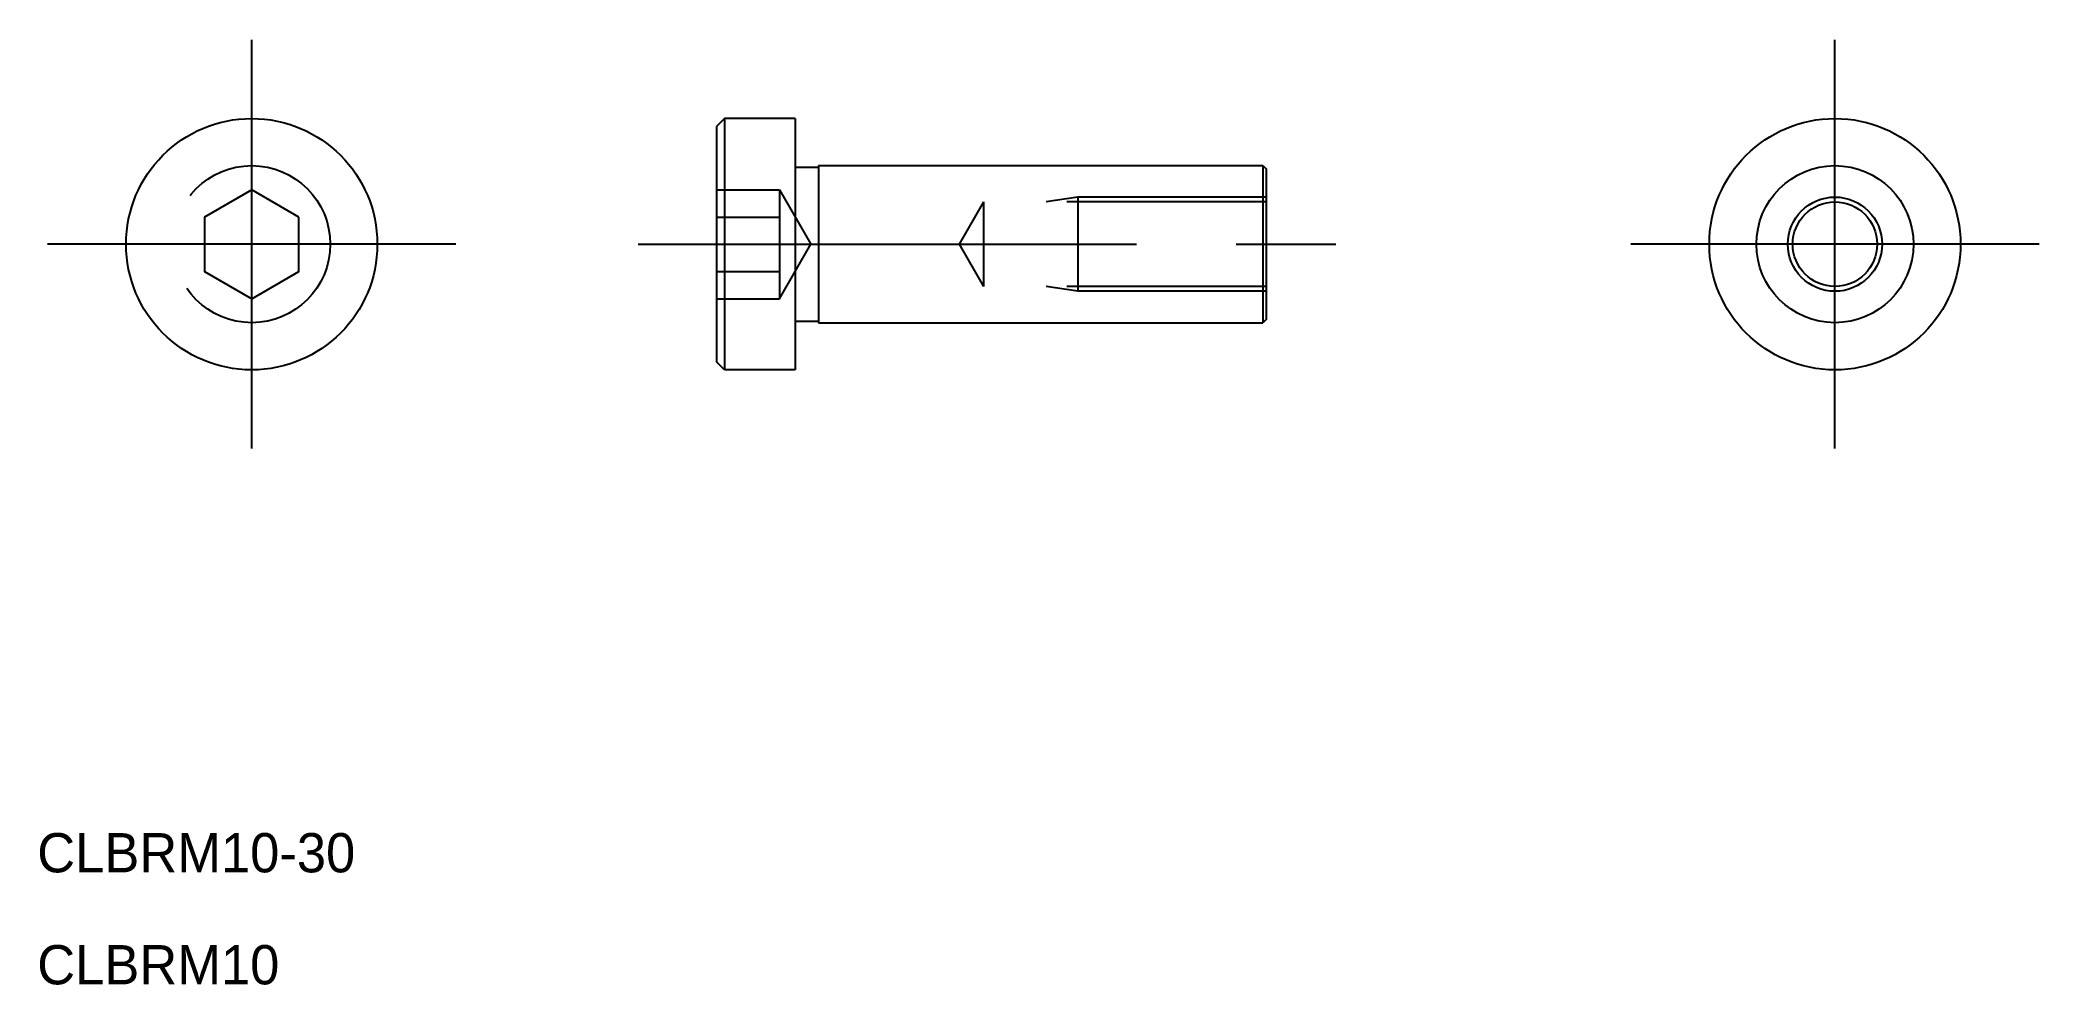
# Model space of a CAD drawing. Extents: x 640 to 768, y 651 to 711.
import ezdxf

# ---------------------------------------------------------------- set-up
doc = ezdxf.new("R2010")
doc.units = 0
doc.linetypes.add('CENTER', pattern=[50.8, 31.75, -6.35, 6.35, -6.35])
doc.linetypes.add('DASHED', pattern=[19.05, 12.7, -6.35])
doc.layers.get('0').update_dxf_attribs({"linetype": 'CONTINUOUS'})
doc.layers.add('CENTER', color=1, linetype='CENTER')

msp = doc.modelspace()

# ---------------------------------------------------------------- linework, layer by layer
at = {"color": 7, "linetype": 'CONTINUOUS'}
for p, q in [((683.96, 705.92), (683.46, 705.42)), ((683.46, 705.42), (683.46, 690.42)), ((683.96, 705.92), (683.96, 689.92)), ((688.46, 705.92), (683.96, 705.92)), ((688.46, 705.92), (688.46, 689.92)), ((689.96, 702.92), (689.96, 692.92)), ((689.96, 702.92), (718.26, 702.92)), ((718.26, 702.92), (718.46, 702.72)), ((718.26, 702.92), (718.26, 692.92)), ((688.46, 702.82), (689.96, 702.82)), ((718.46, 702.72), (718.46, 693.12)), ((688.46, 693.02), (689.96, 693.02)), ((689.96, 692.92), (718.26, 692.92)), ((718.46, 693.12), (718.26, 692.92)), ((683.96, 689.92), (683.46, 690.42)), ((688.46, 689.92), (683.96, 689.92))]:
    msp.add_line(p, q, dxfattribs=at)
at = {"color": 3, "linetype": 'DASHED'}
for p, q in [((683.46, 701.38), (687.46, 701.38)), ((687.46, 701.38), (687.46, 694.45)), ((687.46, 701.38), (689.46, 697.92)), ((700.46, 700.61), (698.9, 697.92)), ((718.46, 700.61), (700.46, 700.61)), ((700.46, 700.61), (700.46, 695.22)), ((706.46, 700.92), (704.46, 700.61)), ((718.46, 700.92), (706.46, 700.92)), ((706.46, 700.92), (706.46, 694.92)), ((683.46, 699.65), (687.46, 699.65)), ((687.46, 694.45), (689.46, 697.92)), ((698.9, 697.92), (700.46, 695.22)), ((683.46, 696.19), (687.46, 696.19)), ((718.46, 695.22), (700.46, 695.22)), ((706.46, 694.92), (704.46, 695.22)), ((683.46, 694.45), (687.46, 694.45)), ((718.46, 694.92), (706.46, 694.92))]:
    msp.add_line(p, q, dxfattribs=at)
at = {"color": 7, "linetype": 'CONTINUOUS'}
msp.add_lwpolyline([(656.85, 699.65), (653.85, 701.38), (650.85, 699.65), (650.85, 696.19), (653.85, 694.45), (656.85, 696.19)], close=True, dxfattribs=at)
for centre, radius in [((653.85, 697.92), 8), ((754.69, 697.92), 8), ((754.69, 697.92), 5), ((754.69, 697.92), 3)]:
    msp.add_circle(centre, radius, dxfattribs=at)
at = {"color": 3, "linetype": 'DASHED'}
msp.add_circle((653.85, 697.92), 5, dxfattribs=at)
at = {"color": 3, "linetype": 'CONTINUOUS'}
msp.add_circle((754.69, 697.92), 2.69, dxfattribs=at)
at = {"layer": 'CENTER', "color": 1, "linetype": 'CENTER'}
for p, q in [((653.85, 684.92), (653.85, 710.92)), ((754.69, 684.92), (754.69, 710.92)), ((666.85, 697.92), (640.85, 697.92)), ((678.46, 697.92), (723.46, 697.92)), ((767.69, 697.92), (741.69, 697.92))]:
    msp.add_line(p, q, dxfattribs=at)

# ---------------------------------------------------------------- texts
at = {"color": 7, "linetype": 'CONTINUOUS'}
for s, p in [('CLBRM10-30', (640.19, 657.93)), ('CLBRM10', (640.19, 650.8))]:
    msp.add_text(s, height=2.5, dxfattribs=at).set_placement(p)

doc.saveas('drawing.dxf')
